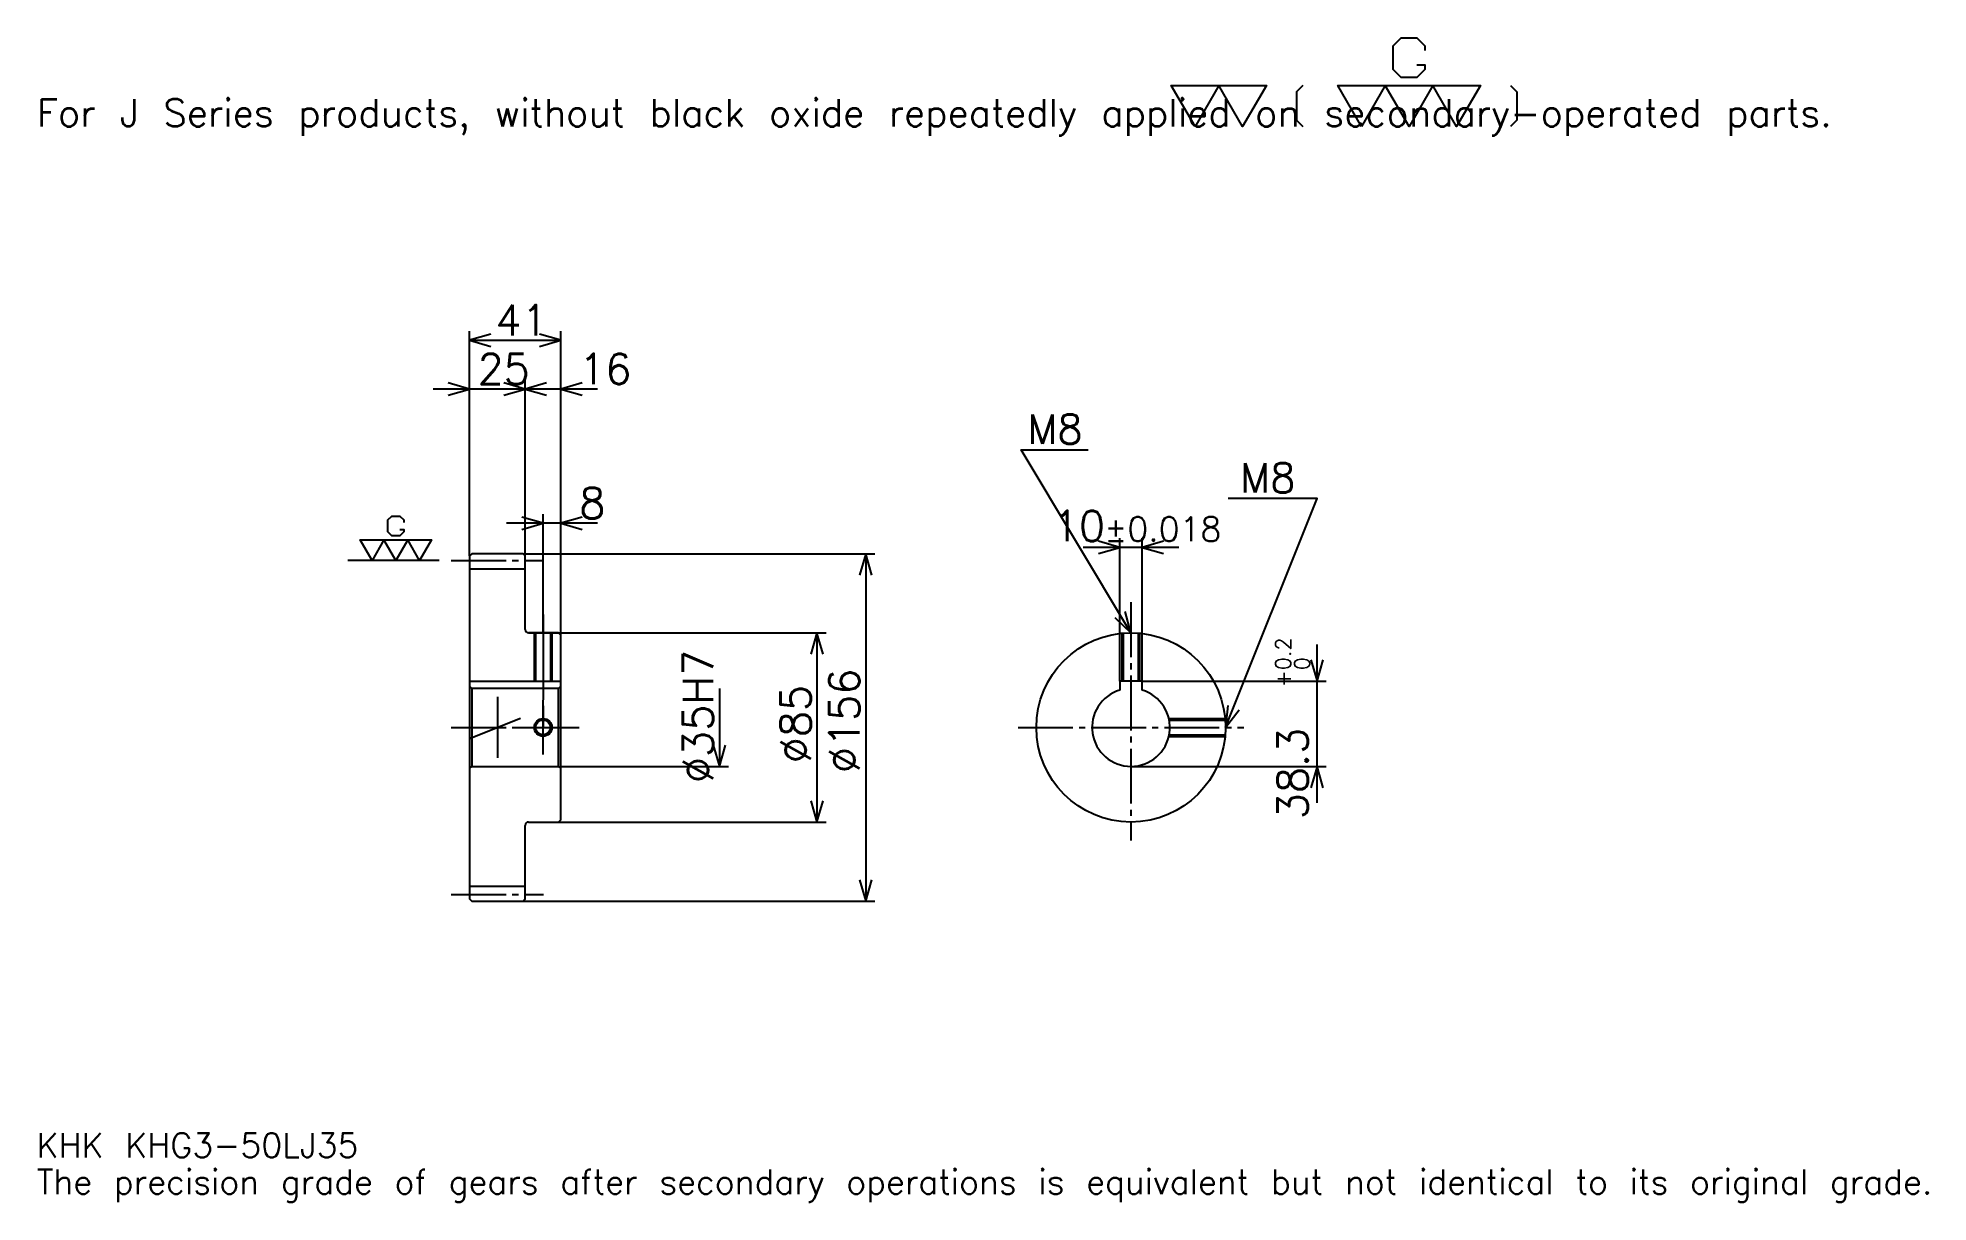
# Model space of a CAD drawing. Extents: x 28 to 877, y 10 to 533.
import ezdxf

# ---------------------------------------------------------------- set-up
doc = ezdxf.new("R2010")
doc.units = 0
doc.linetypes.add('DASHDOT', pattern=[32.869564, 24.652174, -2.73913, 2.73913, -2.73913])
doc.layers.get('0').update_dxf_attribs({"linetype": 'CONTINUOUS'})
doc.layers.add('DASHDOT', color=6, linetype='DASHDOT')
doc.styles.add('KANJI', font='TXT', dxfattribs={"bigfont": 'BIGFONT'})

msp = doc.modelspace()

# ---------------------------------------------------------------- linework, layer by layer
at = {"color": 5}
for p, q in [((221.869553, 301.239136), (221.869553, 401.217407)), ((262.869568, 301.239136), (262.869568, 401.217407)), ((221.869553, 397.108704), (262.869568, 397.108704)), ((263.304321, 375.195648), (205.434769, 375.195648)), ((279.304321, 375.195648), (230.434769, 375.195648)), ((246.869553, 301.239136), (246.869553, 379.304321)), ((279.304321, 314.934784), (238.434769, 314.934784)), ((254.869553, 301.239136), (254.869553, 319.043488)), ((514.021729, 244.039139), (514.021729, 308.195648)), ((524.021729, 244.039139), (524.021729, 308.195648)), ((221.869553, 300.239136), (221.869553, 301.239136)), ((245.869553, 301.239136), (262.869568, 301.239136)), ((246.869553, 300.239136), (246.869553, 301.239136)), ((254.869553, 265.739136), (254.869553, 301.239136)), ((254.869553, 265.739136), (254.869553, 301.239136)), ((262.869568, 301.239136), (403.934753, 301.239136)), ((262.869568, 264.739136), (262.869568, 301.239136)), ((399.82608, 301.239136), (399.82608, 145.239136)), ((540.456482, 304.086975), (497.586914, 304.086975)), ((248.369553, 265.739136), (262.869568, 265.739136)), ((262.869568, 265.739136), (382.021729, 265.739136)), ((377.913025, 265.739136), (377.913025, 180.739136)), ((602.608643, 189.304352), (602.608643, 260.473907)), ((334.086945, 240.739136), (334.086945, 205.739136)), ((524.021729, 244.039139), (606.717346, 244.039139)), ((262.869568, 205.739136), (338.195648, 205.739136)), ((519.021729, 205.739136), (606.717346, 205.739136)), ((248.369553, 180.739136), (262.869568, 180.739136)), ((262.869568, 180.739136), (382.021729, 180.739136)), ((245.869553, 145.239136), (262.869568, 145.239136)), ((262.869568, 145.239136), (403.934753, 145.239136))]:
    msp.add_line(p, q, dxfattribs=at)
at = {"color": 7}
for p, q in [((208.173904, 298.239136), (167.086945, 298.239136)), ((234.369553, 236.934784), (234.369553, 209.543488))]:
    msp.add_line(p, q, dxfattribs=at)
at = {"color": 4}
for p, q in [((221.869553, 294.489136), (246.869553, 294.489136)), ((221.869553, 244.039139), (262.869568, 244.039139)), ((222.869553, 240.739136), (222.869553, 205.739136)), ((261.869568, 240.739136), (262.869568, 241.739136)), ((261.869568, 205.739136), (262.869568, 204.739136)), ((221.869553, 151.989136), (246.869553, 151.989136))]:
    msp.add_line(p, q, dxfattribs=at)
at = {"color": 7}
for points in [[(647.530457, 520.818298), (651.091309, 520.818298), (651.091309, 518.681763), (647.530457, 515.12085), (640.408691, 515.12085), (636.847839, 518.681763), (636.847839, 529.36438), (640.408691, 532.925232), (647.530457, 532.925232), (651.091309, 529.36438), (651.091309, 527.227844)], [(547.826111, 493.043488), (537.143494, 511.559998), (579.873962, 511.559998), (569.191345, 493.043488), (558.508728, 511.559998), (547.826111, 493.043488)], [(596.253906, 511.559998), (593.405273, 508.711304), (593.405273, 495.892181), (596.253906, 493.043488)], [(622.60437, 493.043488), (611.921753, 511.559998), (676.017456, 511.559998), (665.334839, 493.043488), (654.652222, 511.559998), (643.969604, 493.043488), (633.286987, 511.559998), (622.60437, 493.043488)], [(689.548706, 511.559998), (692.3974, 508.711304), (692.3974, 495.892181), (689.548706, 493.043488)], [(190.5065, 312.126526), (192.286942, 312.126526), (192.286942, 311.058258), (190.5065, 309.277832), (186.945648, 309.277832), (185.165207, 311.058258), (185.165207, 316.399567), (186.945648, 318.179993), (190.5065, 318.179993), (192.286942, 316.399567), (192.286942, 315.331299)], [(178.043457, 298.239136), (172.702164, 307.497406), (204.749985, 307.497406), (199.408676, 298.239136), (194.067383, 307.497406), (188.726074, 298.239136), (183.384766, 307.497406), (178.043457, 298.239136)]]:
    msp.add_lwpolyline(points, dxfattribs=at)
at = {"color": 5}
for points in [[(231.456512, 399.847839), (221.869553, 397.108704), (231.456512, 394.369568)], [(253.282593, 394.369568), (262.869568, 397.108704), (253.282593, 399.847839)], [(212.282593, 372.456512), (221.869553, 375.195648), (212.282593, 377.934784)], [(237.282593, 372.456512), (246.869553, 375.195648), (237.282593, 377.934784)], [(256.456512, 377.934784), (246.869553, 375.195648), (256.456512, 372.456512)], [(272.456512, 377.934784), (262.869568, 375.195648), (272.456512, 372.456512)], [(519.021729, 265.739136), (469.717377, 347.913055), (499.847839, 347.913055)], [(561.521729, 223.239136), (602.608704, 326), (562.617371, 326)], [(245.282593, 312.195648), (254.869553, 314.934784), (245.282593, 317.67392)], [(272.456512, 317.67392), (262.869568, 314.934784), (272.456512, 312.195648)], [(504.434753, 301.347839), (514.021729, 304.086975), (504.434753, 306.82608)], [(533.608643, 306.82608), (524.021729, 304.086975), (533.608643, 301.347839)], [(402.565216, 291.652161), (399.82608, 301.239136), (397.086945, 291.652161)], [(511.740479, 272.550598), (519.021729, 265.739136), (516.438049, 275.369141)], [(380.652161, 256.152191), (377.913025, 265.739136), (375.173889, 256.152191)], [(599.869507, 253.626099), (602.608643, 244.039139), (605.347778, 253.626099)], [(562.537537, 233.157837), (561.521729, 223.239136), (567.624268, 231.124008)], [(331.347809, 215.326096), (334.086945, 205.739136), (336.82608, 215.326096)], [(605.347778, 196.152176), (602.608643, 205.739136), (599.869507, 196.152176)], [(375.173889, 190.326096), (377.913025, 180.739136), (380.652161, 190.326096)], [(397.086945, 154.826096), (399.82608, 145.239136), (402.565216, 154.826096)]]:
    msp.add_lwpolyline(points, dxfattribs=at)
at = {"color": 4}
for points in [[(246.869553, 267.239136), (246.869553, 300.239136), (245.869553, 301.239136), (222.869553, 301.239136), (221.869553, 300.239136), (221.869553, 204.739136)], [(248.369553, 180.739136), (261.869568, 180.739136), (262.869568, 181.739136), (262.869568, 264.739136), (261.869568, 265.739136), (248.369553, 265.739136)], [(250.869553, 265.739136), (250.869553, 244.039139)], [(251.544556, 265.739136), (251.544556, 244.039139)], [(258.19455, 265.739136), (258.19455, 244.039139)], [(258.869568, 265.739136), (258.869568, 244.039139)], [(515.021729, 244.039139), (515.021729, 265.550476)], [(515.696716, 244.039139), (515.696716, 265.608887)], [(522.346741, 244.039139), (522.346741, 265.608887)], [(523.021729, 244.039139), (523.021729, 265.550476)], [(221.869553, 204.739136), (222.869553, 205.739136), (261.869568, 205.739136), (261.869568, 240.739136), (222.869553, 240.739136), (221.869553, 241.739136)], [(524.021729, 240.009644), (524.021729, 244.039139), (514.021729, 244.039139), (514.021729, 240.009644)], [(536.058411, 227.239136), (561.333069, 227.239136)], [(536.202942, 226.564133), (561.391479, 226.564133)], [(536.058411, 219.239136), (561.333069, 219.239136)], [(536.202942, 219.914139), (561.391479, 219.914139)], [(221.869553, 204.739136), (221.869553, 146.239136), (222.869553, 145.239136), (245.869553, 145.239136), (246.869553, 146.239136), (246.869553, 179.239136)]]:
    msp.add_lwpolyline(points, dxfattribs=at)
for centre, radius in [((519.021729, 223.239136), 42.5), ((254.869553, 223.239136), 3.325)]:
    msp.add_circle(centre, radius, dxfattribs=at)
at = {"color": 7}
msp.add_circle((254.869553, 223.239136), 4, dxfattribs=at)
at = {"color": 4}
for centre, radius, start, end in [((248.369553, 267.239136), 1.5, 180, 270), ((519.021729, 223.239136), 17.5, 106.601549926, 73.398450074), ((248.369553, 179.239136), 1.5, 90, 180)]:
    msp.add_arc(centre, radius, start, end, dxfattribs=at)
at = {"layer": 'DASHDOT', "color": 7}
for p, q in [((213.652161, 298.239136), (255.086945, 298.239136)), ((519.021729, 279.434784), (519.021729, 172.521744)), ((254.869553, 265.739136), (254.869553, 223.239136)), ((213.652161, 223.239136), (271.086945, 223.239136)), ((221.869553, 218.315262), (246.869553, 228.16301)), ((468.304321, 223.239136), (569.739136, 223.239136)), ((213.652161, 148.239136), (255.086945, 148.239136))]:
    msp.add_line(p, q, dxfattribs=at)
for points in [[(254.869553, 273.956543), (254.869553, 235.821747)], [(254.869553, 211.021744), (254.869553, 235.456528)], [(242.652161, 223.239136), (267.086945, 223.239136)]]:
    msp.add_lwpolyline(points, dxfattribs=at)

# ---------------------------------------------------------------- texts
at = {"color": 7, "style": 'KANJI'}
for s, height, p in [('For J Series products, without black oxide repeatedly applied on secondary-operated parts.', 12.326087, (27.391304, 493.043488)), ('41', 13.695652, (233.467377, 399.299988)), ('25', 13.695652, (225.467377, 377.386963)), ('16', 13.695652, (271.086945, 377.386963)), ('M8', 13.147827, (472.456512, 350.652161)), ('M8', 13.147827, (568.095642, 328.739136)), ('8', 13.695652, (271.086945, 317.126099)), ('10', 13.695652, (483.903381, 306.82608)), ('%%p0.018', 10.956522, (507.047302, 306.82608)), ('KHK KHG3-50LJ35', 10.956522, (27.391304, 30.130434)), ('The precision grade of gears after secondary operations is equivalent but not identical to its original grade.', 10.956522, (27.391304, 13.695652))]:
    msp.add_text(s, height=height, dxfattribs=at).set_placement(p)
for s, height, p in [('%%c35H7', 13.695652, (331.347809, 198.244568)), ('0.2', 6.847826, (590.830383, 248.957687)), ('%%c156', 13.695652, (397.086945, 202.695648)), ('+', 6.847826, (590.830383, 241.288132)), ('0', 6.847826, (599.321716, 248.957687)), ('%%c85', 13.695652, (375.173889, 207.146744)), ('38.3', 13.695652, (598.499939, 182.007919))]:
    msp.add_text(s, height=height, rotation=90, dxfattribs=at).set_placement(p)

doc.saveas('drawing.dxf')
